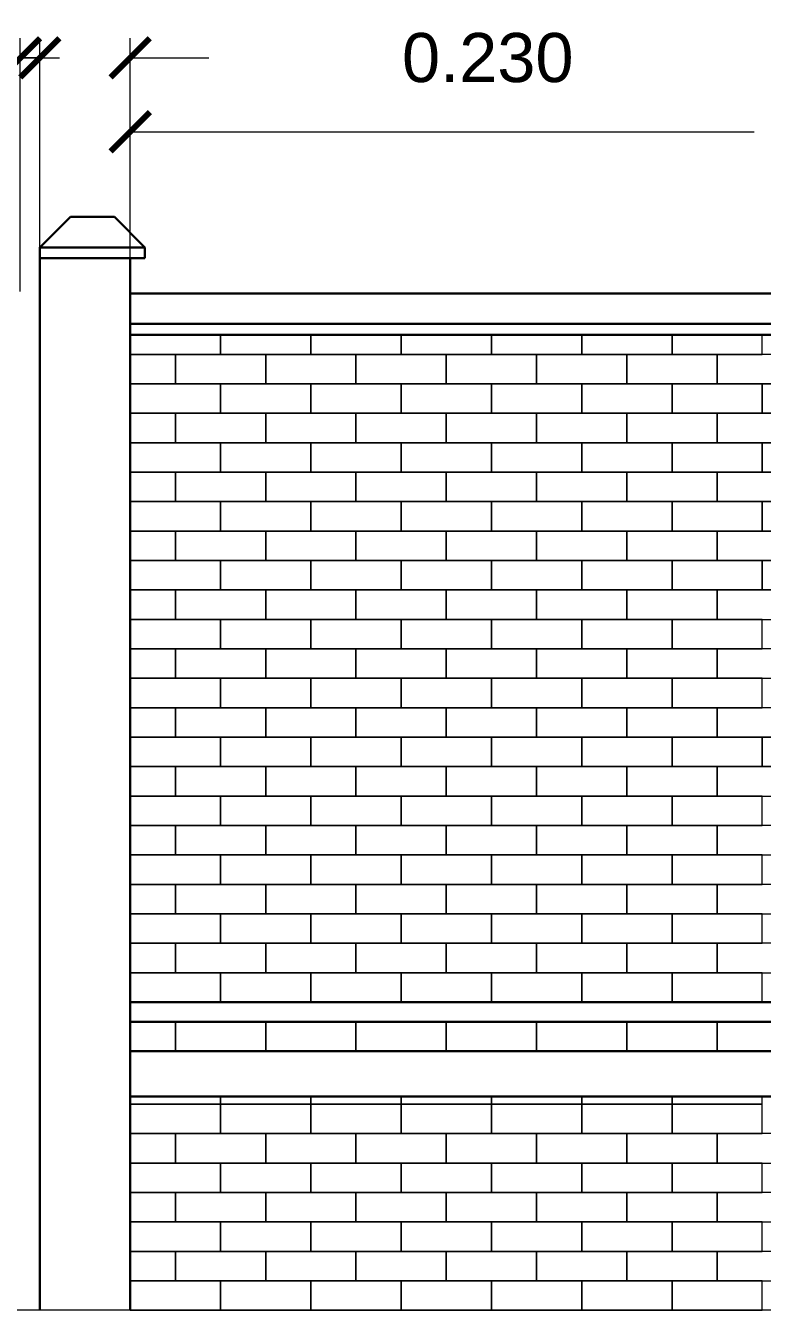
# Model space of a CAD drawing. Header units: millimetres. Extents: x 1898 to 3725, y 783 to 1532.
# Drawn here: x 3010.315 to 3012.191, y 896.377 to 899.649 of the extents above; entities that cross this region are included whole.
import ezdxf

# ---------------------------------------------------------------- set-up
doc = ezdxf.new("R2010")
doc.units = ezdxf.units.MM
doc.layers.get('0').update_dxf_attribs({"lineweight": 20})
doc.layers.get('Defpoints').update_dxf_attribs({"lineweight": 15})
for name, color, linetype, lineweight in [('brick Hatch', 13, 'Continuous', 13), ('DIM', 6, 'Continuous', 18), ('Wall', 7, 'Continuous', 30), ('Window-Wall', 7, 'Continuous', 18)]:
    doc.layers.add(name, color=color, linetype=linetype, lineweight=lineweight)
doc.styles.add('Tabrej', font='arial.ttf')
doc.dimstyles.new('DIMEN', dxfattribs={"dimtxt": 0.3, "dimasz": 0.25, "dimexe": 0.18, "dimexo": 0.0625, "dimgap": 0.09, "dimtad": 0, "dimdec": 3, "dimzin": 0, "dimdsep": 46, "dimtxsty": 'Tabrej', "dimcen": 0, "dimclrd": 256, "dimclre": 256, "dimclrt": 7, "dimadec": 0, "dimazin": 0, "dimtfac": 1, "dimtdec": 3, "dimtofl": 0, "dimtmove": 0, "dimatfit": 1, "dimfxl": 0, "dimtolj": 1, "dimtzin": 0, "dimlwd": -1, "dimlwe": -1, "dimarcsym": 0})

# ---------------------------------------------------------------- blocks, each defined once
blk = doc.blocks.new('_ArchTick')
at = {"color": 0, "const_width": 0.15}
blk.add_lwpolyline([(-0.5, -0.5), (0.5, 0.5)], dxfattribs=at)
blk = doc.blocks.new('*D351')
at = {"layer": 'Defpoints', "color": 0, "lineweight": 15, "transparency": 16777216}
for p in [(3010.5811, 899.5672), (3010.3511, 898.967), (3010.5811, 898.967)]:
    blk.add_point(p, dxfattribs=at)
at = {"layer": 'DIM', "transparency": 16777216}
for p, q in [((3010.3511, 898.972), (3010.3511, 899.6172)), ((3010.5811, 898.972), (3010.5811, 899.6172)), ((3010.3511, 899.5672), (3010.2511, 899.5672)), ((3010.5811, 899.5672), (3010.7811, 899.5672))]:
    blk.add_line(p, q, dxfattribs=at)
at = {"layer": 'DIM', "transparency": 16777216, "xscale": 0.1, "yscale": 0.1, "zscale": 0.1}
blk.add_blockref('_ArchTick', (3010.3511, 899.5672), dxfattribs=at)
at = {"layer": 'DIM', "transparency": 16777216, "xscale": 0.1, "yscale": 0.1, "zscale": 0.1, "rotation": 180}
blk.add_blockref('_ArchTick', (3010.5811, 899.5672), dxfattribs=at)
at = {"layer": 'DIM', "color": 7, "transparency": 16777216, "insert": (3011.4918, 899.5672), "char_height": 0.125, "attachment_point": 5, "style": 'Tabrej'}
blk.add_mtext('\\A1;0.230', dxfattribs=at)
blk = doc.blocks.new('*D352')
at = {"layer": 'Defpoints', "color": 0, "lineweight": 15, "transparency": 16777216}
for p in [(3010.3011, 899.5672), (3010.0711, 898.967), (3010.3011, 898.967)]:
    blk.add_point(p, dxfattribs=at)
at = {"layer": 'DIM', "transparency": 16777216}
for p, q in [((3010.0711, 898.972), (3010.0711, 899.6172)), ((3010.3011, 898.972), (3010.3011, 899.6172)), ((3010.0711, 899.5672), (3009.8711, 899.5672)), ((3010.3011, 899.5672), (3010.4011, 899.5672))]:
    blk.add_line(p, q, dxfattribs=at)
at = {"layer": 'DIM', "transparency": 16777216, "xscale": 0.1, "yscale": 0.1, "zscale": 0.1}
blk.add_blockref('_ArchTick', (3010.0711, 899.5672), dxfattribs=at)
at = {"layer": 'DIM', "transparency": 16777216, "xscale": 0.1, "yscale": 0.1, "zscale": 0.1, "rotation": 180}
blk.add_blockref('_ArchTick', (3010.3011, 899.5672), dxfattribs=at)
at = {"layer": 'DIM', "color": 7, "transparency": 16777216, "insert": (3009.6104, 899.5672), "char_height": 0.125, "attachment_point": 5, "style": 'Tabrej'}
blk.add_mtext('\\A1;0.230', dxfattribs=at)
blk = doc.blocks.new('*D378')
at = {"layer": 'Defpoints', "color": 0, "lineweight": 15, "transparency": 16777216}
for p in [(3014.2811, 899.3789), (3010.5811, 898.967), (3014.2811, 898.967)]:
    blk.add_point(p, dxfattribs=at)
at = {"layer": 'DIM', "transparency": 16777216}
for p, q in [((3010.5811, 898.972), (3010.5811, 899.4289)), ((3014.2811, 898.972), (3014.2811, 899.4289)), ((3010.5811, 899.3789), (3012.1704, 899.3789)), ((3014.2811, 899.3789), (3012.6917, 899.3789))]:
    blk.add_line(p, q, dxfattribs=at)
at = {"layer": 'DIM', "transparency": 16777216, "xscale": 0.1, "yscale": 0.1, "zscale": 0.1, "rotation": 180}
blk.add_blockref('_ArchTick', (3010.5811, 899.3789), dxfattribs=at)
at = {"layer": 'DIM', "transparency": 16777216, "xscale": 0.1, "yscale": 0.1, "zscale": 0.1}
blk.add_blockref('_ArchTick', (3014.2811, 899.3789), dxfattribs=at)
at = {"layer": 'DIM', "color": 7, "transparency": 16777216, "insert": (3012.4311, 899.3789), "char_height": 0.125, "attachment_point": 5, "style": 'Tabrej'}
blk.add_mtext('\\A1;3.700', dxfattribs=at)

msp = doc.modelspace()

# ---------------------------------------------------------------- linework, layer by layer
at = {"layer": 'brick Hatch'}
for points in [[(3010.5811, 898.862), (3010.5811, 898.812), (3010.8111, 898.812), (3010.8111, 898.862)], [(3010.8111, 898.862), (3010.8111, 898.812), (3011.0411, 898.812), (3011.0411, 898.862)], [(3011.0411, 898.862), (3011.0411, 898.812), (3011.2711, 898.812), (3011.2711, 898.862)], [(3011.2711, 898.862), (3011.2711, 898.812), (3011.5011, 898.812), (3011.5011, 898.862)], [(3011.5011, 898.862), (3011.5011, 898.812), (3011.7311, 898.812), (3011.7311, 898.862)], [(3011.7311, 898.862), (3011.7311, 898.812), (3011.9611, 898.812), (3011.9611, 898.862)], [(3011.9611, 898.862), (3011.9611, 898.812), (3012.1911, 898.812), (3012.1911, 898.862)], [(3010.5811, 898.737), (3010.6961, 898.737), (3010.6961, 898.812), (3010.5811, 898.812)], [(3010.5811, 898.587), (3010.6961, 898.587), (3010.6961, 898.662), (3010.5811, 898.662)], [(3010.5811, 898.437), (3010.6961, 898.437), (3010.6961, 898.512), (3010.5811, 898.512)], [(3010.5811, 898.287), (3010.6961, 898.287), (3010.6961, 898.362), (3010.5811, 898.362)], [(3010.5811, 898.137), (3010.6961, 898.137), (3010.6961, 898.212), (3010.5811, 898.212)], [(3010.5811, 897.987), (3010.6961, 897.987), (3010.6961, 898.062), (3010.5811, 898.062)], [(3010.5811, 897.837), (3010.6961, 897.837), (3010.6961, 897.912), (3010.5811, 897.912)], [(3010.5811, 897.687), (3010.6961, 897.687), (3010.6961, 897.762), (3010.5811, 897.762)], [(3010.5811, 897.537), (3010.6961, 897.537), (3010.6961, 897.612), (3010.5811, 897.612)], [(3010.5811, 897.387), (3010.6961, 897.387), (3010.6961, 897.462), (3010.5811, 897.462)], [(3010.5811, 897.237), (3010.6961, 897.237), (3010.6961, 897.312), (3010.5811, 897.312)], [(3010.5811, 897.037), (3010.6961, 897.037), (3010.6961, 897.112), (3010.5811, 897.112)], [(3010.5811, 896.922), (3010.5811, 896.902), (3010.8111, 896.902), (3010.8111, 896.922)], [(3010.8111, 896.922), (3010.8111, 896.902), (3011.0411, 896.902), (3011.0411, 896.922)], [(3011.0411, 896.922), (3011.0411, 896.902), (3011.2711, 896.902), (3011.2711, 896.922)], [(3011.2711, 896.922), (3011.2711, 896.902), (3011.5011, 896.902), (3011.5011, 896.922)], [(3011.5011, 896.922), (3011.5011, 896.902), (3011.7311, 896.902), (3011.7311, 896.922)], [(3011.7311, 896.922), (3011.7311, 896.902), (3011.9611, 896.902), (3011.9611, 896.922)], [(3011.9611, 896.922), (3011.9611, 896.902), (3012.1911, 896.902), (3012.1911, 896.922)], [(3010.5811, 896.752), (3010.6961, 896.752), (3010.6961, 896.827), (3010.5811, 896.827)], [(3010.5811, 896.602), (3010.6961, 896.602), (3010.6961, 896.677), (3010.5811, 896.677)], [(3010.5811, 896.452), (3010.6961, 896.452), (3010.6961, 896.527), (3010.5811, 896.527)]]:
    msp.add_lwpolyline(points, dxfattribs=at)
for points in [[(3010.9261, 898.812), (3010.6961, 898.812), (3010.6961, 898.737), (3010.9261, 898.737)], [(3011.1561, 898.812), (3010.9261, 898.812), (3010.9261, 898.737), (3011.1561, 898.737)], [(3011.3861, 898.812), (3011.1561, 898.812), (3011.1561, 898.737), (3011.3861, 898.737)], [(3011.6161, 898.812), (3011.3861, 898.812), (3011.3861, 898.737), (3011.6161, 898.737)], [(3011.8461, 898.812), (3011.6161, 898.812), (3011.6161, 898.737), (3011.8461, 898.737)], [(3012.0761, 898.812), (3011.8461, 898.812), (3011.8461, 898.737), (3012.0761, 898.737)], [(3012.3061, 898.812), (3012.0761, 898.812), (3012.0761, 898.737), (3012.3061, 898.737)], [(3010.8111, 898.737), (3010.5811, 898.737), (3010.5811, 898.662), (3010.8111, 898.662)], [(3011.0411, 898.737), (3010.8111, 898.737), (3010.8111, 898.662), (3011.0411, 898.662)], [(3011.2711, 898.737), (3011.0411, 898.737), (3011.0411, 898.662), (3011.2711, 898.662)], [(3011.5011, 898.737), (3011.2711, 898.737), (3011.2711, 898.662), (3011.5011, 898.662)], [(3011.7311, 898.737), (3011.5011, 898.737), (3011.5011, 898.662), (3011.7311, 898.662)], [(3011.9611, 898.737), (3011.7311, 898.737), (3011.7311, 898.662), (3011.9611, 898.662)], [(3012.1911, 898.737), (3011.9611, 898.737), (3011.9611, 898.662), (3012.1911, 898.662)], [(3012.4211, 898.737), (3012.1911, 898.737), (3012.1911, 898.662), (3012.4211, 898.662)], [(3010.9261, 898.662), (3010.6961, 898.662), (3010.6961, 898.587), (3010.9261, 898.587)], [(3011.1561, 898.662), (3010.9261, 898.662), (3010.9261, 898.587), (3011.1561, 898.587)], [(3011.3861, 898.662), (3011.1561, 898.662), (3011.1561, 898.587), (3011.3861, 898.587)], [(3011.6161, 898.662), (3011.3861, 898.662), (3011.3861, 898.587), (3011.6161, 898.587)], [(3011.8461, 898.662), (3011.6161, 898.662), (3011.6161, 898.587), (3011.8461, 898.587)], [(3012.0761, 898.662), (3011.8461, 898.662), (3011.8461, 898.587), (3012.0761, 898.587)], [(3012.3061, 898.662), (3012.0761, 898.662), (3012.0761, 898.587), (3012.3061, 898.587)], [(3010.8111, 898.587), (3010.5811, 898.587), (3010.5811, 898.512), (3010.8111, 898.512)], [(3011.0411, 898.587), (3010.8111, 898.587), (3010.8111, 898.512), (3011.0411, 898.512)], [(3011.2711, 898.587), (3011.0411, 898.587), (3011.0411, 898.512), (3011.2711, 898.512)], [(3011.5011, 898.587), (3011.2711, 898.587), (3011.2711, 898.512), (3011.5011, 898.512)], [(3011.7311, 898.587), (3011.5011, 898.587), (3011.5011, 898.512), (3011.7311, 898.512)], [(3011.9611, 898.587), (3011.7311, 898.587), (3011.7311, 898.512), (3011.9611, 898.512)], [(3012.1911, 898.587), (3011.9611, 898.587), (3011.9611, 898.512), (3012.1911, 898.512)], [(3012.4211, 898.587), (3012.1911, 898.587), (3012.1911, 898.512), (3012.4211, 898.512)], [(3010.9261, 898.512), (3010.6961, 898.512), (3010.6961, 898.437), (3010.9261, 898.437)], [(3011.1561, 898.512), (3010.9261, 898.512), (3010.9261, 898.437), (3011.1561, 898.437)], [(3011.3861, 898.512), (3011.1561, 898.512), (3011.1561, 898.437), (3011.3861, 898.437)], [(3011.6161, 898.512), (3011.3861, 898.512), (3011.3861, 898.437), (3011.6161, 898.437)], [(3011.8461, 898.512), (3011.6161, 898.512), (3011.6161, 898.437), (3011.8461, 898.437)], [(3012.0761, 898.512), (3011.8461, 898.512), (3011.8461, 898.437), (3012.0761, 898.437)], [(3012.3061, 898.512), (3012.0761, 898.512), (3012.0761, 898.437), (3012.3061, 898.437)], [(3010.8111, 898.437), (3010.5811, 898.437), (3010.5811, 898.362), (3010.8111, 898.362)], [(3011.0411, 898.437), (3010.8111, 898.437), (3010.8111, 898.362), (3011.0411, 898.362)], [(3011.2711, 898.437), (3011.0411, 898.437), (3011.0411, 898.362), (3011.2711, 898.362)], [(3011.5011, 898.437), (3011.2711, 898.437), (3011.2711, 898.362), (3011.5011, 898.362)], [(3011.7311, 898.437), (3011.5011, 898.437), (3011.5011, 898.362), (3011.7311, 898.362)], [(3011.9611, 898.437), (3011.7311, 898.437), (3011.7311, 898.362), (3011.9611, 898.362)], [(3012.1911, 898.437), (3011.9611, 898.437), (3011.9611, 898.362), (3012.1911, 898.362)], [(3012.4211, 898.437), (3012.1911, 898.437), (3012.1911, 898.362), (3012.4211, 898.362)], [(3010.9261, 898.362), (3010.6961, 898.362), (3010.6961, 898.287), (3010.9261, 898.287)], [(3011.1561, 898.362), (3010.9261, 898.362), (3010.9261, 898.287), (3011.1561, 898.287)], [(3011.3861, 898.362), (3011.1561, 898.362), (3011.1561, 898.287), (3011.3861, 898.287)], [(3011.6161, 898.362), (3011.3861, 898.362), (3011.3861, 898.287), (3011.6161, 898.287)], [(3011.8461, 898.362), (3011.6161, 898.362), (3011.6161, 898.287), (3011.8461, 898.287)], [(3012.0761, 898.362), (3011.8461, 898.362), (3011.8461, 898.287), (3012.0761, 898.287)], [(3012.3061, 898.362), (3012.0761, 898.362), (3012.0761, 898.287), (3012.3061, 898.287)], [(3010.8111, 898.287), (3010.5811, 898.287), (3010.5811, 898.212), (3010.8111, 898.212)], [(3011.0411, 898.287), (3010.8111, 898.287), (3010.8111, 898.212), (3011.0411, 898.212)], [(3011.2711, 898.287), (3011.0411, 898.287), (3011.0411, 898.212), (3011.2711, 898.212)], [(3011.5011, 898.287), (3011.2711, 898.287), (3011.2711, 898.212), (3011.5011, 898.212)], [(3011.7311, 898.287), (3011.5011, 898.287), (3011.5011, 898.212), (3011.7311, 898.212)], [(3011.9611, 898.287), (3011.7311, 898.287), (3011.7311, 898.212), (3011.9611, 898.212)], [(3012.1911, 898.287), (3011.9611, 898.287), (3011.9611, 898.212), (3012.1911, 898.212)], [(3012.4211, 898.287), (3012.1911, 898.287), (3012.1911, 898.212), (3012.4211, 898.212)], [(3010.9261, 898.212), (3010.6961, 898.212), (3010.6961, 898.137), (3010.9261, 898.137)], [(3011.1561, 898.212), (3010.9261, 898.212), (3010.9261, 898.137), (3011.1561, 898.137)], [(3011.3861, 898.212), (3011.1561, 898.212), (3011.1561, 898.137), (3011.3861, 898.137)], [(3011.6161, 898.212), (3011.3861, 898.212), (3011.3861, 898.137), (3011.6161, 898.137)], [(3011.8461, 898.212), (3011.6161, 898.212), (3011.6161, 898.137), (3011.8461, 898.137)], [(3012.0761, 898.212), (3011.8461, 898.212), (3011.8461, 898.137), (3012.0761, 898.137)], [(3012.3061, 898.212), (3012.0761, 898.212), (3012.0761, 898.137), (3012.3061, 898.137)], [(3010.8111, 898.137), (3010.5811, 898.137), (3010.5811, 898.062), (3010.8111, 898.062)], [(3011.0411, 898.137), (3010.8111, 898.137), (3010.8111, 898.062), (3011.0411, 898.062)], [(3011.2711, 898.137), (3011.0411, 898.137), (3011.0411, 898.062), (3011.2711, 898.062)], [(3011.5011, 898.137), (3011.2711, 898.137), (3011.2711, 898.062), (3011.5011, 898.062)], [(3011.7311, 898.137), (3011.5011, 898.137), (3011.5011, 898.062), (3011.7311, 898.062)], [(3011.9611, 898.137), (3011.7311, 898.137), (3011.7311, 898.062), (3011.9611, 898.062)], [(3012.1911, 898.137), (3011.9611, 898.137), (3011.9611, 898.062), (3012.1911, 898.062)], [(3010.9261, 898.062), (3010.6961, 898.062), (3010.6961, 897.987), (3010.9261, 897.987)], [(3011.1561, 898.062), (3010.9261, 898.062), (3010.9261, 897.987), (3011.1561, 897.987)], [(3011.3861, 898.062), (3011.1561, 898.062), (3011.1561, 897.987), (3011.3861, 897.987)], [(3011.6161, 898.062), (3011.3861, 898.062), (3011.3861, 897.987), (3011.6161, 897.987)], [(3011.8461, 898.062), (3011.6161, 898.062), (3011.6161, 897.987), (3011.8461, 897.987)], [(3012.0761, 898.062), (3011.8461, 898.062), (3011.8461, 897.987), (3012.0761, 897.987)], [(3012.3061, 898.062), (3012.0761, 898.062), (3012.0761, 897.987), (3012.3061, 897.987)], [(3010.8111, 897.987), (3010.5811, 897.987), (3010.5811, 897.912), (3010.8111, 897.912)], [(3011.0411, 897.987), (3010.8111, 897.987), (3010.8111, 897.912), (3011.0411, 897.912)], [(3011.2711, 897.987), (3011.0411, 897.987), (3011.0411, 897.912), (3011.2711, 897.912)], [(3011.5011, 897.987), (3011.2711, 897.987), (3011.2711, 897.912), (3011.5011, 897.912)], [(3011.7311, 897.987), (3011.5011, 897.987), (3011.5011, 897.912), (3011.7311, 897.912)], [(3011.9611, 897.987), (3011.7311, 897.987), (3011.7311, 897.912), (3011.9611, 897.912)], [(3012.1911, 897.987), (3011.9611, 897.987), (3011.9611, 897.912), (3012.1911, 897.912)], [(3010.9261, 897.912), (3010.6961, 897.912), (3010.6961, 897.837), (3010.9261, 897.837)], [(3011.1561, 897.912), (3010.9261, 897.912), (3010.9261, 897.837), (3011.1561, 897.837)], [(3011.3861, 897.912), (3011.1561, 897.912), (3011.1561, 897.837), (3011.3861, 897.837)], [(3011.6161, 897.912), (3011.3861, 897.912), (3011.3861, 897.837), (3011.6161, 897.837)], [(3011.8461, 897.912), (3011.6161, 897.912), (3011.6161, 897.837), (3011.8461, 897.837)], [(3012.0761, 897.912), (3011.8461, 897.912), (3011.8461, 897.837), (3012.0761, 897.837)], [(3012.3061, 897.912), (3012.0761, 897.912), (3012.0761, 897.837), (3012.3061, 897.837)], [(3010.8111, 897.837), (3010.5811, 897.837), (3010.5811, 897.762), (3010.8111, 897.762)], [(3011.0411, 897.837), (3010.8111, 897.837), (3010.8111, 897.762), (3011.0411, 897.762)], [(3011.2711, 897.837), (3011.0411, 897.837), (3011.0411, 897.762), (3011.2711, 897.762)], [(3011.5011, 897.837), (3011.2711, 897.837), (3011.2711, 897.762), (3011.5011, 897.762)], [(3011.7311, 897.837), (3011.5011, 897.837), (3011.5011, 897.762), (3011.7311, 897.762)], [(3011.9611, 897.837), (3011.7311, 897.837), (3011.7311, 897.762), (3011.9611, 897.762)], [(3012.1911, 897.837), (3011.9611, 897.837), (3011.9611, 897.762), (3012.1911, 897.762)], [(3012.4211, 897.837), (3012.1911, 897.837), (3012.1911, 897.762), (3012.4211, 897.762)], [(3010.9261, 897.762), (3010.6961, 897.762), (3010.6961, 897.687), (3010.9261, 897.687)], [(3011.1561, 897.762), (3010.9261, 897.762), (3010.9261, 897.687), (3011.1561, 897.687)], [(3011.3861, 897.762), (3011.1561, 897.762), (3011.1561, 897.687), (3011.3861, 897.687)], [(3011.6161, 897.762), (3011.3861, 897.762), (3011.3861, 897.687), (3011.6161, 897.687)], [(3011.8461, 897.762), (3011.6161, 897.762), (3011.6161, 897.687), (3011.8461, 897.687)], [(3012.0761, 897.762), (3011.8461, 897.762), (3011.8461, 897.687), (3012.0761, 897.687)], [(3012.3061, 897.762), (3012.0761, 897.762), (3012.0761, 897.687), (3012.3061, 897.687)], [(3010.8111, 897.687), (3010.5811, 897.687), (3010.5811, 897.612), (3010.8111, 897.612)], [(3011.0411, 897.687), (3010.8111, 897.687), (3010.8111, 897.612), (3011.0411, 897.612)], [(3011.2711, 897.687), (3011.0411, 897.687), (3011.0411, 897.612), (3011.2711, 897.612)], [(3011.5011, 897.687), (3011.2711, 897.687), (3011.2711, 897.612), (3011.5011, 897.612)], [(3011.7311, 897.687), (3011.5011, 897.687), (3011.5011, 897.612), (3011.7311, 897.612)], [(3011.9611, 897.687), (3011.7311, 897.687), (3011.7311, 897.612), (3011.9611, 897.612)], [(3012.1911, 897.687), (3011.9611, 897.687), (3011.9611, 897.612), (3012.1911, 897.612)], [(3010.9261, 897.612), (3010.6961, 897.612), (3010.6961, 897.537), (3010.9261, 897.537)], [(3011.1561, 897.612), (3010.9261, 897.612), (3010.9261, 897.537), (3011.1561, 897.537)], [(3011.3861, 897.612), (3011.1561, 897.612), (3011.1561, 897.537), (3011.3861, 897.537)], [(3011.6161, 897.612), (3011.3861, 897.612), (3011.3861, 897.537), (3011.6161, 897.537)], [(3011.8461, 897.612), (3011.6161, 897.612), (3011.6161, 897.537), (3011.8461, 897.537)], [(3012.0761, 897.612), (3011.8461, 897.612), (3011.8461, 897.537), (3012.0761, 897.537)], [(3012.3061, 897.612), (3012.0761, 897.612), (3012.0761, 897.537), (3012.3061, 897.537)], [(3010.8111, 897.537), (3010.5811, 897.537), (3010.5811, 897.462), (3010.8111, 897.462)], [(3011.0411, 897.537), (3010.8111, 897.537), (3010.8111, 897.462), (3011.0411, 897.462)], [(3011.2711, 897.537), (3011.0411, 897.537), (3011.0411, 897.462), (3011.2711, 897.462)], [(3011.5011, 897.537), (3011.2711, 897.537), (3011.2711, 897.462), (3011.5011, 897.462)], [(3011.7311, 897.537), (3011.5011, 897.537), (3011.5011, 897.462), (3011.7311, 897.462)], [(3011.9611, 897.537), (3011.7311, 897.537), (3011.7311, 897.462), (3011.9611, 897.462)], [(3012.1911, 897.537), (3011.9611, 897.537), (3011.9611, 897.462), (3012.1911, 897.462)], [(3010.9261, 897.462), (3010.6961, 897.462), (3010.6961, 897.387), (3010.9261, 897.387)], [(3011.1561, 897.462), (3010.9261, 897.462), (3010.9261, 897.387), (3011.1561, 897.387)], [(3011.3861, 897.462), (3011.1561, 897.462), (3011.1561, 897.387), (3011.3861, 897.387)], [(3011.6161, 897.462), (3011.3861, 897.462), (3011.3861, 897.387), (3011.6161, 897.387)], [(3011.8461, 897.462), (3011.6161, 897.462), (3011.6161, 897.387), (3011.8461, 897.387)], [(3012.0761, 897.462), (3011.8461, 897.462), (3011.8461, 897.387), (3012.0761, 897.387)], [(3012.3061, 897.462), (3012.0761, 897.462), (3012.0761, 897.387), (3012.3061, 897.387)], [(3010.8111, 897.387), (3010.5811, 897.387), (3010.5811, 897.312), (3010.8111, 897.312)], [(3011.0411, 897.387), (3010.8111, 897.387), (3010.8111, 897.312), (3011.0411, 897.312)], [(3011.2711, 897.387), (3011.0411, 897.387), (3011.0411, 897.312), (3011.2711, 897.312)], [(3011.5011, 897.387), (3011.2711, 897.387), (3011.2711, 897.312), (3011.5011, 897.312)], [(3011.7311, 897.387), (3011.5011, 897.387), (3011.5011, 897.312), (3011.7311, 897.312)], [(3011.9611, 897.387), (3011.7311, 897.387), (3011.7311, 897.312), (3011.9611, 897.312)], [(3012.1911, 897.387), (3011.9611, 897.387), (3011.9611, 897.312), (3012.1911, 897.312)], [(3010.9261, 897.312), (3010.6961, 897.312), (3010.6961, 897.237), (3010.9261, 897.237)], [(3011.1561, 897.312), (3010.9261, 897.312), (3010.9261, 897.237), (3011.1561, 897.237)], [(3011.3861, 897.312), (3011.1561, 897.312), (3011.1561, 897.237), (3011.3861, 897.237)], [(3011.6161, 897.312), (3011.3861, 897.312), (3011.3861, 897.237), (3011.6161, 897.237)], [(3011.8461, 897.312), (3011.6161, 897.312), (3011.6161, 897.237), (3011.8461, 897.237)], [(3012.0761, 897.312), (3011.8461, 897.312), (3011.8461, 897.237), (3012.0761, 897.237)], [(3012.3061, 897.312), (3012.0761, 897.312), (3012.0761, 897.237), (3012.3061, 897.237)], [(3010.8111, 897.237), (3010.5811, 897.237), (3010.5811, 897.162), (3010.8111, 897.162)], [(3011.0411, 897.237), (3010.8111, 897.237), (3010.8111, 897.162), (3011.0411, 897.162)], [(3011.2711, 897.237), (3011.0411, 897.237), (3011.0411, 897.162), (3011.2711, 897.162)], [(3011.5011, 897.237), (3011.2711, 897.237), (3011.2711, 897.162), (3011.5011, 897.162)], [(3011.7311, 897.237), (3011.5011, 897.237), (3011.5011, 897.162), (3011.7311, 897.162)], [(3011.9611, 897.237), (3011.7311, 897.237), (3011.7311, 897.162), (3011.9611, 897.162)], [(3012.1911, 897.237), (3011.9611, 897.237), (3011.9611, 897.162), (3012.1911, 897.162)], [(3010.9261, 897.112), (3010.6961, 897.112), (3010.6961, 897.037), (3010.9261, 897.037)], [(3011.1561, 897.112), (3010.9261, 897.112), (3010.9261, 897.037), (3011.1561, 897.037)], [(3011.3861, 897.112), (3011.1561, 897.112), (3011.1561, 897.037), (3011.3861, 897.037)], [(3011.6161, 897.112), (3011.3861, 897.112), (3011.3861, 897.037), (3011.6161, 897.037)], [(3011.8461, 897.112), (3011.6161, 897.112), (3011.6161, 897.037), (3011.8461, 897.037)], [(3012.0761, 897.112), (3011.8461, 897.112), (3011.8461, 897.037), (3012.0761, 897.037)], [(3012.3061, 897.112), (3012.0761, 897.112), (3012.0761, 897.037), (3012.3061, 897.037)], [(3010.8111, 896.902), (3010.5811, 896.902), (3010.5811, 896.827), (3010.8111, 896.827)], [(3011.0411, 896.902), (3010.8111, 896.902), (3010.8111, 896.827), (3011.0411, 896.827)], [(3011.2711, 896.902), (3011.0411, 896.902), (3011.0411, 896.827), (3011.2711, 896.827)], [(3011.5011, 896.902), (3011.2711, 896.902), (3011.2711, 896.827), (3011.5011, 896.827)], [(3011.7311, 896.902), (3011.5011, 896.902), (3011.5011, 896.827), (3011.7311, 896.827)], [(3011.9611, 896.902), (3011.7311, 896.902), (3011.7311, 896.827), (3011.9611, 896.827)], [(3012.1911, 896.902), (3011.9611, 896.902), (3011.9611, 896.827), (3012.1911, 896.827)], [(3010.9261, 896.827), (3010.6961, 896.827), (3010.6961, 896.752), (3010.9261, 896.752)], [(3011.1561, 896.827), (3010.9261, 896.827), (3010.9261, 896.752), (3011.1561, 896.752)], [(3011.3861, 896.827), (3011.1561, 896.827), (3011.1561, 896.752), (3011.3861, 896.752)], [(3011.6161, 896.827), (3011.3861, 896.827), (3011.3861, 896.752), (3011.6161, 896.752)], [(3011.8461, 896.827), (3011.6161, 896.827), (3011.6161, 896.752), (3011.8461, 896.752)], [(3012.0761, 896.827), (3011.8461, 896.827), (3011.8461, 896.752), (3012.0761, 896.752)], [(3012.3061, 896.827), (3012.0761, 896.827), (3012.0761, 896.752), (3012.3061, 896.752)], [(3010.8111, 896.752), (3010.5811, 896.752), (3010.5811, 896.677), (3010.8111, 896.677)], [(3011.0411, 896.752), (3010.8111, 896.752), (3010.8111, 896.677), (3011.0411, 896.677)], [(3011.2711, 896.752), (3011.0411, 896.752), (3011.0411, 896.677), (3011.2711, 896.677)], [(3011.5011, 896.752), (3011.2711, 896.752), (3011.2711, 896.677), (3011.5011, 896.677)], [(3011.7311, 896.752), (3011.5011, 896.752), (3011.5011, 896.677), (3011.7311, 896.677)], [(3011.9611, 896.752), (3011.7311, 896.752), (3011.7311, 896.677), (3011.9611, 896.677)], [(3012.1911, 896.752), (3011.9611, 896.752), (3011.9611, 896.677), (3012.1911, 896.677)], [(3010.9261, 896.677), (3010.6961, 896.677), (3010.6961, 896.602), (3010.9261, 896.602)], [(3011.1561, 896.677), (3010.9261, 896.677), (3010.9261, 896.602), (3011.1561, 896.602)], [(3011.3861, 896.677), (3011.1561, 896.677), (3011.1561, 896.602), (3011.3861, 896.602)], [(3011.6161, 896.677), (3011.3861, 896.677), (3011.3861, 896.602), (3011.6161, 896.602)], [(3011.8461, 896.677), (3011.6161, 896.677), (3011.6161, 896.602), (3011.8461, 896.602)], [(3012.0761, 896.677), (3011.8461, 896.677), (3011.8461, 896.602), (3012.0761, 896.602)], [(3012.3061, 896.677), (3012.0761, 896.677), (3012.0761, 896.602), (3012.3061, 896.602)], [(3010.8111, 896.602), (3010.5811, 896.602), (3010.5811, 896.527), (3010.8111, 896.527)], [(3011.0411, 896.602), (3010.8111, 896.602), (3010.8111, 896.527), (3011.0411, 896.527)], [(3011.2711, 896.602), (3011.0411, 896.602), (3011.0411, 896.527), (3011.2711, 896.527)], [(3011.5011, 896.602), (3011.2711, 896.602), (3011.2711, 896.527), (3011.5011, 896.527)], [(3011.7311, 896.602), (3011.5011, 896.602), (3011.5011, 896.527), (3011.7311, 896.527)], [(3011.9611, 896.602), (3011.7311, 896.602), (3011.7311, 896.527), (3011.9611, 896.527)], [(3012.1911, 896.602), (3011.9611, 896.602), (3011.9611, 896.527), (3012.1911, 896.527)], [(3010.9261, 896.527), (3010.6961, 896.527), (3010.6961, 896.452), (3010.9261, 896.452)], [(3011.1561, 896.527), (3010.9261, 896.527), (3010.9261, 896.452), (3011.1561, 896.452)], [(3011.3861, 896.527), (3011.1561, 896.527), (3011.1561, 896.452), (3011.3861, 896.452)], [(3011.6161, 896.527), (3011.3861, 896.527), (3011.3861, 896.452), (3011.6161, 896.452)], [(3011.8461, 896.527), (3011.6161, 896.527), (3011.6161, 896.452), (3011.8461, 896.452)], [(3012.0761, 896.527), (3011.8461, 896.527), (3011.8461, 896.452), (3012.0761, 896.452)], [(3012.3061, 896.527), (3012.0761, 896.527), (3012.0761, 896.452), (3012.3061, 896.452)], [(3010.8111, 896.452), (3010.5811, 896.452), (3010.5811, 896.377), (3010.8111, 896.377)], [(3011.0411, 896.452), (3010.8111, 896.452), (3010.8111, 896.377), (3011.0411, 896.377)], [(3011.2711, 896.452), (3011.0411, 896.452), (3011.0411, 896.377), (3011.2711, 896.377)], [(3011.5011, 896.452), (3011.2711, 896.452), (3011.2711, 896.377), (3011.5011, 896.377)], [(3011.7311, 896.452), (3011.5011, 896.452), (3011.5011, 896.377), (3011.7311, 896.377)], [(3011.9611, 896.452), (3011.7311, 896.452), (3011.7311, 896.377), (3011.9611, 896.377)], [(3012.1911, 896.452), (3011.9611, 896.452), (3011.9611, 896.377), (3012.1911, 896.377)]]:
    msp.add_lwpolyline(points, close=True, dxfattribs=at)
at = {"layer": 'Wall'}
for p, q in [((3010.3511, 899.0845), (3010.4286, 899.162)), ((3010.4286, 899.162), (3010.5411, 899.162)), ((3010.6186, 899.0845), (3010.5411, 899.162)), ((3010.3511, 897.037), (3010.3511, 899.085)), ((3010.3511, 899.0845), (3010.6186, 899.0845)), ((3010.6186, 899.057), (3010.6186, 899.0845)), ((3010.3511, 899.057), (3010.6186, 899.057)), ((3010.5811, 897.037), (3010.5811, 899.057)), ((3010.5811, 898.967), (3014.2811, 898.967)), ((3010.5811, 898.8895), (3014.2811, 898.8895)), ((3010.5811, 898.862), (3014.2811, 898.862)), ((3010.5811, 897.162), (3014.2811, 897.162)), ((3010.5811, 897.162), (3014.2811, 897.162)), ((3010.5811, 897.112), (3014.2811, 897.112)), ((3010.3511, 896.377), (3010.3511, 897.037)), ((3010.5811, 896.377), (3010.5811, 897.037)), ((3010.5811, 897.037), (3014.2811, 897.037)), ((3010.5811, 896.922), (3014.2811, 896.922))]:
    msp.add_line(p, q, dxfattribs=at)
at = {"layer": 'Window-Wall'}
for p, q in [((3014.2811, 897.162), (3010.5811, 897.162)), ((3014.2811, 897.162), (3010.5811, 897.162)), ((3010.5811, 897.112), (3014.2811, 897.112)), ((3039.0489, 896.377), (3009.3933, 896.377))]:
    msp.add_line(p, q, dxfattribs=at)

# ---------------------------------------------------------------- dimensions: what is measured, and where the dimension line sits
at = {"layer": 'DIM'}
for base, p1, p2, override, picture, middle in [((3010.3011, 899.5672), (3010.0711, 898.967), (3010.3011, 898.967), {"dimscale": 0.5, "dimtxt": 0.25, "dimasz": 0.2, "dimexe": 0.1, "dimexo": 0.01, "dimgap": 0.1, "dimblk1": 'ArchTick', "dimblk2": 'ArchTick', "dimsah": 1}, '*D352', (3009.6104, 899.5672)), ((3010.5811, 899.5672), (3010.3511, 898.967), (3010.5811, 898.967), {"dimscale": 0.5, "dimtxt": 0.25, "dimasz": 0.2, "dimexe": 0.1, "dimexo": 0.01, "dimgap": 1, "dimblk1": 'ArchTick', "dimblk2": 'ArchTick', "dimsah": 1}, '*D351', (3011.4918, 899.5672))]:
    dim = msp.add_linear_dim(base=base, p1=p1, p2=p2, dimstyle='DIMEN', override=override, dxfattribs=at)
    dim.commit()
    dim.dimension.update_dxf_attribs({"geometry": picture, "text_midpoint": middle, "dimtype": 160})
dim = msp.add_linear_dim(base=(3014.2811, 899.3789), p1=(3010.5811, 898.967), p2=(3014.2811, 898.967), dimstyle='DIMEN', override={"dimscale": 0.5, "dimtxt": 0.25, "dimasz": 0.2, "dimexe": 0.1, "dimexo": 0.01, "dimgap": 0.1, "dimblk1": 'ArchTick', "dimblk2": 'ArchTick', "dimsah": 1}, dxfattribs=at)
dim.commit()
dim.dimension.update_dxf_attribs({"geometry": '*D378', "text_midpoint": (3012.4311, 899.3789)})

doc.saveas('drawing.dxf')
